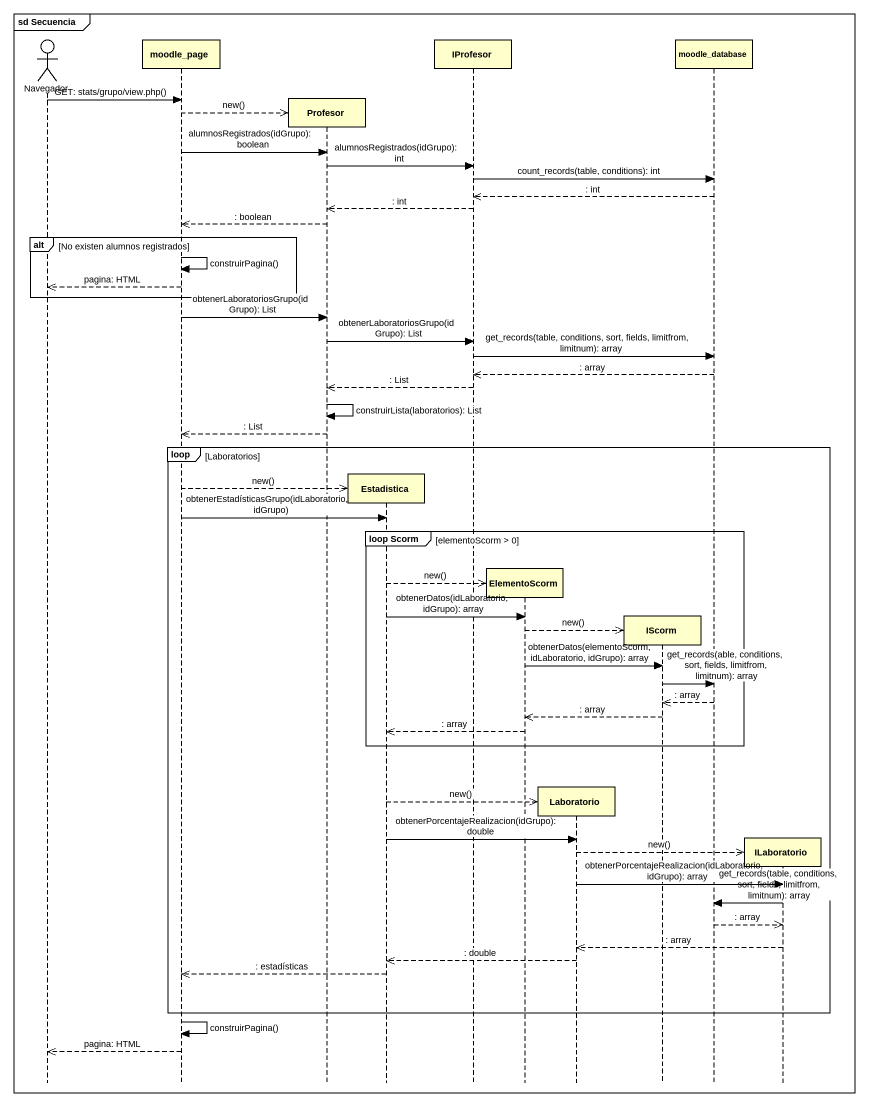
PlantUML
@startuml
mainframe sd Secuencia
hide footbox
actor Navegador
participant moodle_page
participant Profesor
participant Estadistica
participant IProfesor
participant ElementoScorm
participant Laboratorio
participant IScorm
participant moodle_database
participant ILaboratorio

Navegador -> moodle_page : GET: stats/grupo/view.php()
moodle_page -->> Profesor ** : new()
moodle_page -> Profesor : alumnosRegistrados(idGrupo): boolean
Profesor -> IProfesor : alumnosRegistrados(idGrupo): int
IProfesor -> moodle_database : count_records(table, conditions): int
moodle_database -->> IProfesor : : int
IProfesor -->> Profesor : : int
Profesor -->> moodle_page : : boolean
alt No existen alumnos registrados
  moodle_page -> moodle_page : construirPagina()
  moodle_page -->> Navegador : pagina: HTML
end
moodle_page -> Profesor : obtenerLaboratoriosGrupo(idGrupo): List
Profesor -> IProfesor : obtenerLaboratoriosGrupo(idGrupo): List
IProfesor -> moodle_database : get_records(table, conditions, sort, fields, limitfrom, limitnum): array
moodle_database -->> IProfesor : : array
IProfesor -->> Profesor : : List
Profesor -> Profesor : construirLista(laboratorios): List
Profesor -->> moodle_page : : List
loop Laboratorios
  moodle_page -->> Estadistica ** : new()
  moodle_page -> Estadistica : obtenerEstadísticasGrupo(idLaboratorio, idGrupo)
  group loop Scorm [elementoScorm > 0]
    Estadistica -->> ElementoScorm ** : new()
    Estadistica -> ElementoScorm : obtenerDatos(idLaboratorio, idGrupo): array
    ElementoScorm -->> IScorm ** : new()
    ElementoScorm -> IScorm : obtenerDatos(elementoScorm, idLaboratorio, idGrupo): array
    IScorm -> moodle_database : get_records(able, conditions, sort, fields, limitfrom, limitnum): array
    moodle_database -->> IScorm : : array
    IScorm -->> ElementoScorm : : array
    ElementoScorm -->> Estadistica : : array
  end
  Estadistica -->> Laboratorio ** : new()
  Estadistica -> Laboratorio : obtenerPorcentajeRealizacion(idGrupo): double
  Laboratorio -->> ILaboratorio ** : new()
  Laboratorio -> ILaboratorio : obtenerPorcentajeRealizacion(idLaboratorio, idGrupo): array
  ILaboratorio -> moodle_database : get_records(table, conditions, sort, fields, limitfrom, limitnum): array
  moodle_database -->> ILaboratorio : : array
  ILaboratorio -->> Laboratorio : : array
  Laboratorio -->> Estadistica : : double
  Estadistica -->> moodle_page : : estadísticas
end
moodle_page -> moodle_page : construirPagina()
moodle_page -->> Navegador : pagina: HTML
@enduml
